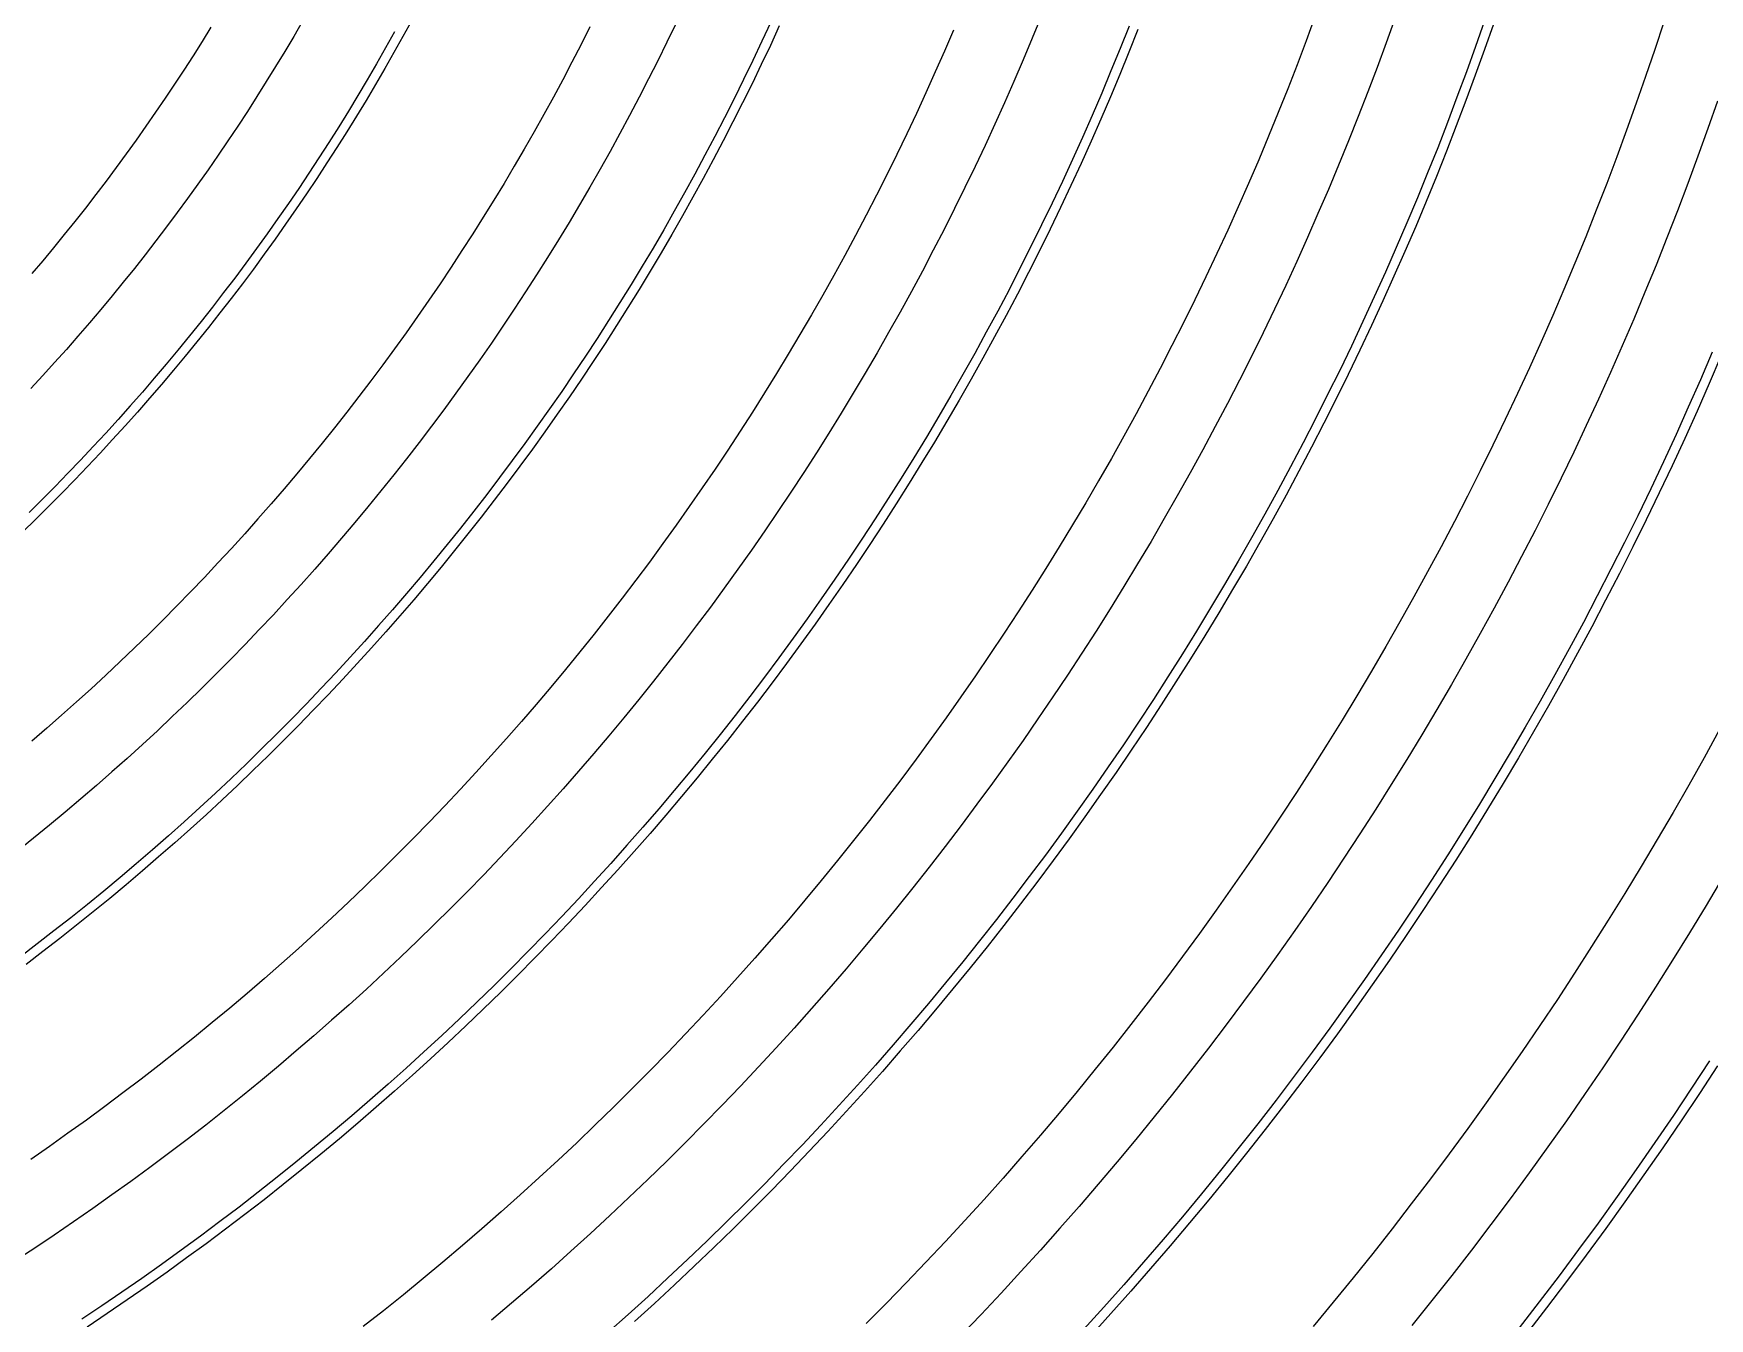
# Model space of a CAD drawing. Header units: metres. Extents: x 10 to 1210, y 10 to 2773.
# Drawn here: x 616.1 to 792.9, y 1138.6 to 1274.2 of the extents above; entities that cross this region are included whole.
import ezdxf

# ---------------------------------------------------------------- set-up
doc = ezdxf.new("R2010")
doc.units = ezdxf.units.M
for name, color, linetype in [('ACIKLIK', 5, 'Continuous'), ('CAM_SABLON', 4, 'Continuous'), ('DIS_KENAR_V91_Z3', 1, 'Continuous'), ('LAMBA_T4_Z4', 3, 'Continuous')]:
    doc.layers.add(name, color=color, linetype=linetype)

msp = doc.modelspace()

# ---------------------------------------------------------------- linework, layer by layer
at = {"layer": 'ACIKLIK'}
for points in [[(722.39, 1275.99), (721.46, 1273.7), (720.5, 1271.42), (719.53, 1269.15), (718.53, 1266.89), (717.52, 1264.64), (716.48, 1262.4), (715.43, 1260.17), (714.36, 1257.94), (713.27, 1255.73), (712.15, 1253.52), (711.02, 1251.33), (709.87, 1249.14), (708.71, 1246.96), (707.52, 1244.8), (706.31, 1242.64), (705.08, 1240.5), (703.84, 1238.37), (702.58, 1236.24), (701.3, 1234.13), (700, 1232.03), (698.68, 1229.94), (697.34, 1227.87), (695.99, 1225.8), (694.62, 1223.75), (693.23, 1221.71), (691.82, 1219.68), (690.39, 1217.66), (688.95, 1215.66), (687.49, 1213.67), (686.01, 1211.69), (684.52, 1209.72), (683.01, 1207.77), (681.48, 1205.83), (679.93, 1203.9), (678.37, 1201.99), (676.79, 1200.09), (675.19, 1198.21), (673.58, 1196.34), (671.95, 1194.48), (670.31, 1192.64), (668.65, 1190.81), (666.97, 1188.99), (665.28, 1187.2), (663.57, 1185.41), (661.85, 1183.64), (660.11, 1181.89), (658.36, 1180.15), (656.59, 1178.43), (654.8, 1176.72), (653.01, 1175.03), (651.19, 1173.35), (649.36, 1171.69), (647.52, 1170.05), (645.66, 1168.42), (643.79, 1166.81), (641.91, 1165.21), (640.01, 1163.63), (638.1, 1162.07), (636.17, 1160.52), (634.23, 1158.99), (632.28, 1157.48), (630.31, 1155.99), (628.33, 1154.51), (626.34, 1153.05), (624.34, 1151.61), (622.32, 1150.18), (620.29, 1148.77), (618.25, 1147.38), (616.2, 1146.01), (614.13, 1144.66)], [(644.46, 1275.5), (643.53, 1273.89), (642.58, 1272.3), (641.61, 1270.71), (640.63, 1269.13), (639.64, 1267.56), (638.64, 1265.99), (637.62, 1264.44), (636.58, 1262.89), (635.54, 1261.36), (634.48, 1259.83), (633.41, 1258.31), (632.32, 1256.8), (631.22, 1255.3), (630.11, 1253.81), (628.98, 1252.33), (627.85, 1250.86), (626.7, 1249.4), (625.53, 1247.95), (624.36, 1246.52), (623.17, 1245.09), (621.97, 1243.67), (620.75, 1242.26), (619.53, 1240.86), (618.29, 1239.48), (617.04, 1238.1), (615.78, 1236.73)], [(759.76, 1275.85), (758.82, 1273.24), (757.86, 1270.63), (756.88, 1268.04), (755.87, 1265.45), (754.84, 1262.88), (753.79, 1260.31), (752.72, 1257.75), (751.62, 1255.2), (750.51, 1252.66), (749.37, 1250.13), (748.21, 1247.61), (747.02, 1245.1), (745.82, 1242.6), (744.59, 1240.11), (743.34, 1237.63), (742.07, 1235.16), (740.78, 1232.71), (739.46, 1230.26), (738.13, 1227.83), (736.77, 1225.41), (735.4, 1223), (734, 1220.6), (732.58, 1218.22), (731.14, 1215.85), (729.68, 1213.49), (728.2, 1211.14), (726.7, 1208.8), (725.18, 1206.48), (723.63, 1204.18), (722.07, 1201.88), (720.49, 1199.6), (718.89, 1197.34), (717.27, 1195.08), (715.63, 1192.85), (713.97, 1190.62), (712.29, 1188.41), (710.59, 1186.22), (708.87, 1184.04), (707.13, 1181.88), (705.38, 1179.73), (703.6, 1177.59), (701.81, 1175.48), (700, 1173.37), (698.17, 1171.29), (696.32, 1169.22), (694.45, 1167.16), (692.57, 1165.12), (690.67, 1163.1), (688.75, 1161.1), (686.81, 1159.11), (684.86, 1157.14), (682.89, 1155.19), (680.9, 1153.25), (678.9, 1151.33), (676.88, 1149.43), (674.84, 1147.55), (672.78, 1145.68), (670.71, 1143.83), (668.63, 1142), (666.52, 1140.19), (664.41, 1138.4)], [(683.84, 1275.23), (682.9, 1273.28), (681.94, 1271.34), (680.97, 1269.41), (679.98, 1267.49), (678.97, 1265.57), (677.95, 1263.66), (676.91, 1261.77), (675.85, 1259.88), (674.77, 1258), (673.68, 1256.13), (672.58, 1254.27), (671.45, 1252.42), (670.32, 1250.58), (669.16, 1248.75), (667.99, 1246.93), (666.8, 1245.12), (665.6, 1243.32), (664.38, 1241.53), (663.15, 1239.75), (661.9, 1237.99), (660.64, 1236.23), (659.36, 1234.48), (658.06, 1232.75), (656.75, 1231.03), (655.43, 1229.32), (654.09, 1227.62), (652.73, 1225.93), (651.36, 1224.25), (649.98, 1222.59), (648.58, 1220.94), (647.17, 1219.3), (645.74, 1217.67), (644.3, 1216.06), (642.84, 1214.45), (641.38, 1212.86), (639.89, 1211.29), (638.4, 1209.72), (636.89, 1208.17), (635.36, 1206.64), (633.83, 1205.11), (632.28, 1203.6), (630.71, 1202.11), (629.14, 1200.62), (627.55, 1199.16), (625.94, 1197.7), (624.33, 1196.26), (622.7, 1194.83), (621.06, 1193.42), (619.41, 1192.02), (617.75, 1190.64), (616.07, 1189.27), (614.38, 1187.91)], [(793.77, 1267.07), (792.75, 1264.17), (791.71, 1261.27), (790.65, 1258.38), (789.55, 1255.5), (788.44, 1252.63), (787.3, 1249.76), (786.13, 1246.91), (784.94, 1244.07), (783.72, 1241.24), (782.48, 1238.42), (781.22, 1235.61), (779.93, 1232.82), (778.61, 1230.03), (777.27, 1227.26), (775.91, 1224.49), (774.53, 1221.74), (773.11, 1219), (771.68, 1216.28), (770.22, 1213.56), (768.74, 1210.86), (767.24, 1208.17), (765.71, 1205.5), (764.15, 1202.84), (762.58, 1200.19), (760.98, 1197.56), (759.36, 1194.94), (757.72, 1192.33), (756.05, 1189.74), (754.36, 1187.17), (752.65, 1184.61), (750.92, 1182.06), (749.16, 1179.53), (747.38, 1177.01), (745.58, 1174.51), (743.76, 1172.03), (741.92, 1169.56), (740.05, 1167.11), (738.17, 1164.67), (736.26, 1162.25), (734.33, 1159.85), (732.38, 1157.46), (730.41, 1155.1), (728.42, 1152.75), (726.41, 1150.41), (724.38, 1148.1), (722.33, 1145.8), (720.26, 1143.52), (718.17, 1141.25), (716.06, 1139.01), (713.93, 1136.79)], [(794.31, 1185.08), (792.58, 1182.17), (790.82, 1179.27), (789.04, 1176.39), (787.24, 1173.53), (785.4, 1170.68), (783.55, 1167.85), (781.67, 1165.03), (779.76, 1162.23), (777.83, 1159.45), (775.88, 1156.69), (773.9, 1153.94), (771.9, 1151.21), (769.87, 1148.5), (767.82, 1145.8), (765.75, 1143.12), (763.65, 1140.46), (761.53, 1137.82)]]:
    msp.add_lwpolyline(points, dxfattribs=at)
at = {"layer": 'CAM_SABLON'}
for points in [[(693.86, 1275.42), (692.92, 1273.39), (691.96, 1271.36), (690.99, 1269.34), (690, 1267.33), (688.99, 1265.32), (687.96, 1263.33), (686.92, 1261.35), (685.86, 1259.37), (684.78, 1257.4), (683.68, 1255.45), (682.57, 1253.5), (681.44, 1251.56), (680.29, 1249.64), (679.13, 1247.72), (677.95, 1245.81), (676.75, 1243.91), (675.54, 1242.03), (674.31, 1240.15), (673.06, 1238.29), (671.8, 1236.43), (670.52, 1234.59), (669.23, 1232.76), (667.92, 1230.94), (666.59, 1229.13), (665.25, 1227.33), (663.89, 1225.55), (662.52, 1223.78), (661.13, 1222.01), (659.73, 1220.26), (658.31, 1218.53), (656.87, 1216.8), (655.42, 1215.09), (653.96, 1213.39), (652.48, 1211.71), (650.99, 1210.03), (649.48, 1208.37), (647.96, 1206.73), (646.42, 1205.09), (644.87, 1203.47), (643.31, 1201.87), (641.73, 1200.27), (640.13, 1198.69), (638.53, 1197.13), (636.91, 1195.58), (635.27, 1194.04), (633.63, 1192.52), (631.97, 1191.01), (630.29, 1189.52), (628.61, 1188.04), (626.91, 1186.58), (625.2, 1185.13), (623.47, 1183.69), (621.74, 1182.27), (619.99, 1180.87), (618.22, 1179.48), (616.45, 1178.11), (614.67, 1176.75)], [(769.18, 1275.54), (768.24, 1272.85), (767.28, 1270.16), (766.29, 1267.48), (765.28, 1264.81), (764.25, 1262.15), (763.19, 1259.5), (762.11, 1256.86), (761, 1254.23), (759.88, 1251.61), (758.73, 1249), (757.56, 1246.4), (756.36, 1243.8), (755.15, 1241.22), (753.91, 1238.65), (752.64, 1236.09), (751.36, 1233.55), (750.05, 1231.01), (748.72, 1228.48), (747.37, 1225.97), (746, 1223.47), (744.61, 1220.98), (743.19, 1218.5), (741.75, 1216.04), (740.29, 1213.58), (738.81, 1211.14), (737.31, 1208.72), (735.79, 1206.3), (734.25, 1203.9), (732.68, 1201.52), (731.1, 1199.14), (729.49, 1196.79), (727.86, 1194.44), (726.22, 1192.11), (724.55, 1189.79), (722.86, 1187.49), (721.15, 1185.21), (719.43, 1182.94), (717.68, 1180.68), (715.91, 1178.44), (714.13, 1176.21), (712.32, 1174), (710.5, 1171.81), (708.65, 1169.63), (706.79, 1167.47), (704.91, 1165.32), (703.01, 1163.19), (701.09, 1161.08), (699.15, 1158.99), (697.2, 1156.91), (695.22, 1154.85), (693.23, 1152.8), (691.22, 1150.78), (689.2, 1148.77), (687.15, 1146.78), (685.09, 1144.8), (683.01, 1142.85), (680.92, 1140.91), (678.81, 1138.99), (676.68, 1137.09)], [(654.17, 1274.37), (653.22, 1272.68), (652.26, 1271), (651.28, 1269.33), (650.29, 1267.66), (649.29, 1266.01), (648.27, 1264.36), (647.23, 1262.72), (646.18, 1261.09), (645.12, 1259.47), (644.05, 1257.86), (642.96, 1256.26), (641.85, 1254.67), (640.73, 1253.08), (639.6, 1251.51), (638.46, 1249.95), (637.3, 1248.4), (636.12, 1246.86), (634.94, 1245.32), (633.74, 1243.8), (632.53, 1242.29), (631.3, 1240.79), (630.06, 1239.3), (628.81, 1237.82), (627.55, 1236.36), (626.27, 1234.9), (624.98, 1233.45), (623.68, 1232.02), (622.36, 1230.6), (621.03, 1229.19), (619.69, 1227.79), (618.34, 1226.4), (616.98, 1225.02), (615.6, 1223.66)], [(731.68, 1274.98), (730.74, 1272.61), (729.77, 1270.26), (728.79, 1267.91), (727.78, 1265.57), (726.76, 1263.23), (725.71, 1260.91), (724.64, 1258.6), (723.55, 1256.29), (722.45, 1254), (721.32, 1251.71), (720.17, 1249.43), (719.01, 1247.17), (717.82, 1244.91), (716.61, 1242.67), (715.39, 1240.44), (714.14, 1238.21), (712.88, 1236), (711.6, 1233.8), (710.29, 1231.61), (708.97, 1229.43), (707.63, 1227.26), (706.27, 1225.11), (704.89, 1222.97), (703.49, 1220.83), (702.08, 1218.72), (700.64, 1216.61), (699.19, 1214.52), (697.72, 1212.43), (696.23, 1210.37), (694.73, 1208.31), (693.2, 1206.27), (691.66, 1204.24), (690.1, 1202.23), (688.52, 1200.23), (686.93, 1198.24), (685.31, 1196.27), (683.68, 1194.31), (682.04, 1192.36), (680.38, 1190.43), (678.69, 1188.52), (677, 1186.61), (675.28, 1184.73), (673.56, 1182.86), (671.81, 1181), (670.05, 1179.16), (668.27, 1177.33), (666.48, 1175.52), (664.67, 1173.73), (662.84, 1171.95), (661, 1170.19), (659.14, 1168.44), (657.27, 1166.72), (655.39, 1165), (653.48, 1163.31), (651.57, 1161.62), (649.64, 1159.96), (647.69, 1158.32), (645.73, 1156.69), (643.76, 1155.07), (641.77, 1153.48), (639.77, 1151.9), (637.76, 1150.34), (635.73, 1148.8), (633.69, 1147.27), (631.63, 1145.77), (629.57, 1144.28), (627.48, 1142.81), (625.39, 1141.36), (623.28, 1139.92), (621.17, 1138.51)], [(793.22, 1240.56), (791.98, 1237.65), (790.7, 1234.76), (789.41, 1231.88), (788.08, 1229.01), (786.74, 1226.16), (785.36, 1223.31), (783.97, 1220.48), (782.54, 1217.66), (781.1, 1214.85), (779.63, 1212.05), (778.13, 1209.27), (776.61, 1206.5), (775.07, 1203.74), (773.5, 1201), (771.91, 1198.27), (770.29, 1195.56), (768.66, 1192.86), (766.99, 1190.17), (765.31, 1187.5), (763.6, 1184.84), (761.87, 1182.2), (760.11, 1179.57), (758.33, 1176.96), (756.53, 1174.37), (754.71, 1171.79), (752.86, 1169.22), (751, 1166.67), (749.11, 1164.14), (747.19, 1161.63), (745.26, 1159.13), (743.3, 1156.65), (741.33, 1154.19), (739.33, 1151.74), (737.31, 1149.31), (735.27, 1146.9), (733.2, 1144.51), (731.12, 1142.13), (729.02, 1139.77), (726.89, 1137.44)], [(792.95, 1165.78), (791.05, 1162.88), (789.13, 1160), (787.18, 1157.14), (785.2, 1154.29), (783.2, 1151.46), (781.18, 1148.65), (779.13, 1145.86), (777.06, 1143.08), (774.96, 1140.32), (772.84, 1137.58)]]:
    msp.add_lwpolyline(points, dxfattribs=at)
at = {"layer": 'DIS_KENAR_V91_Z3'}
for points in [[(751.3, 1275.97), (750.37, 1273.44), (749.41, 1270.91), (748.43, 1268.38), (747.43, 1265.87), (746.4, 1263.37), (745.36, 1260.87), (744.29, 1258.39), (743.2, 1255.91), (742.09, 1253.45), (740.96, 1250.99), (739.8, 1248.54), (738.63, 1246.1), (737.43, 1243.68), (736.21, 1241.26), (734.97, 1238.86), (733.71, 1236.46), (732.43, 1234.08), (731.13, 1231.71), (729.81, 1229.35), (728.47, 1227), (727.11, 1224.66), (725.72, 1222.34), (724.32, 1220.03), (722.89, 1217.73), (721.45, 1215.44), (719.99, 1213.16), (718.5, 1210.9), (717, 1208.65), (715.48, 1206.41), (713.94, 1204.19), (712.38, 1201.98), (710.8, 1199.79), (709.2, 1197.6), (707.58, 1195.44), (705.94, 1193.28), (704.28, 1191.14), (702.61, 1189.02), (700.92, 1186.91), (699.2, 1184.82), (697.47, 1182.74), (695.73, 1180.67), (693.96, 1178.62), (692.18, 1176.59), (690.37, 1174.57), (688.56, 1172.57), (686.72, 1170.58), (684.87, 1168.61), (683, 1166.66), (681.11, 1164.72), (679.2, 1162.8), (677.28, 1160.89), (675.34, 1159), (673.39, 1157.13), (671.42, 1155.28), (669.43, 1153.44), (667.43, 1151.63), (665.41, 1149.82), (663.38, 1148.04), (661.33, 1146.27), (659.26, 1144.53), (657.18, 1142.8), (655.09, 1141.08), (652.98, 1139.39), (650.86, 1137.72)], [(788.11, 1275.39), (787.17, 1272.53), (786.2, 1269.68), (785.21, 1266.84), (784.19, 1264), (783.15, 1261.18), (782.09, 1258.36), (780.99, 1255.56), (779.88, 1252.76), (778.74, 1249.97), (777.57, 1247.2), (776.39, 1244.43), (775.17, 1241.68), (773.94, 1238.93), (772.68, 1236.2), (771.39, 1233.47), (770.08, 1230.76), (768.75, 1228.06), (767.4, 1225.37), (766.02, 1222.7), (764.62, 1220.03), (763.19, 1217.38), (761.74, 1214.74), (760.27, 1212.11), (758.78, 1209.5), (757.26, 1206.9), (755.72, 1204.31), (754.16, 1201.74), (752.58, 1199.18), (750.97, 1196.63), (749.34, 1194.1), (747.69, 1191.58), (746.02, 1189.08), (744.32, 1186.59), (742.61, 1184.12), (740.87, 1181.66), (739.11, 1179.21), (737.33, 1176.79), (735.53, 1174.37), (733.71, 1171.98), (731.86, 1169.6), (730, 1167.23), (728.12, 1164.88), (726.21, 1162.55), (724.29, 1160.24), (722.34, 1157.94), (720.37, 1155.66), (718.39, 1153.4), (716.38, 1151.15), (714.36, 1148.92), (712.32, 1146.71), (710.25, 1144.52), (708.17, 1142.34), (706.07, 1140.19), (703.95, 1138.05)], [(713.14, 1274.55), (712.19, 1272.34), (711.23, 1270.15), (710.24, 1267.96), (709.23, 1265.78), (708.21, 1263.61), (707.17, 1261.45), (706.11, 1259.3), (705.03, 1257.15), (703.93, 1255.02), (702.81, 1252.9), (701.67, 1250.78), (700.52, 1248.68), (699.35, 1246.58), (698.16, 1244.5), (696.95, 1242.43), (695.72, 1240.36), (694.48, 1238.31), (693.21, 1236.27), (691.93, 1234.24), (690.63, 1232.22), (689.32, 1230.22), (687.99, 1228.22), (686.63, 1226.24), (685.27, 1224.27), (683.88, 1222.31), (682.48, 1220.36), (681.06, 1218.42), (679.62, 1216.5), (678.17, 1214.59), (676.7, 1212.69), (675.22, 1210.81), (673.72, 1208.94), (672.2, 1207.08), (670.66, 1205.23), (669.11, 1203.4), (667.55, 1201.58), (665.96, 1199.78), (664.36, 1197.99), (662.75, 1196.21), (661.12, 1194.45), (659.48, 1192.7), (657.82, 1190.97), (656.14, 1189.25), (654.45, 1187.55), (652.75, 1185.86), (651.03, 1184.18), (649.3, 1182.52), (647.55, 1180.88), (645.79, 1179.25), (644.01, 1177.64), (642.22, 1176.04), (640.42, 1174.45), (638.6, 1172.89), (636.77, 1171.34), (634.92, 1169.8), (633.06, 1168.28), (631.19, 1166.78), (629.31, 1165.3), (627.41, 1163.83), (625.5, 1162.38), (623.58, 1160.94), (621.64, 1159.52), (619.69, 1158.12), (617.73, 1156.73), (615.76, 1155.37)], [(674.78, 1274.91), (673.84, 1273.04), (672.88, 1271.18), (671.91, 1269.33), (670.92, 1267.48), (669.91, 1265.65), (668.89, 1263.82), (667.85, 1262), (666.79, 1260.19), (665.72, 1258.39), (664.63, 1256.6), (663.53, 1254.82), (662.41, 1253.05), (661.28, 1251.29), (660.13, 1249.54), (658.97, 1247.79), (657.79, 1246.06), (656.6, 1244.34), (655.39, 1242.63), (654.16, 1240.93), (652.93, 1239.24), (651.67, 1237.56), (650.4, 1235.9), (649.12, 1234.24), (647.83, 1232.6), (646.52, 1230.96), (645.19, 1229.34), (643.85, 1227.73), (642.5, 1226.13), (641.13, 1224.55), (639.75, 1222.97), (638.35, 1221.41), (636.95, 1219.86), (635.52, 1218.32), (634.09, 1216.79), (632.64, 1215.28), (631.18, 1213.78), (629.71, 1212.29), (628.22, 1210.82), (626.72, 1209.36), (625.21, 1207.91), (623.68, 1206.48), (622.14, 1205.05), (620.59, 1203.65), (619.03, 1202.25), (617.45, 1200.87), (615.87, 1199.5)], [(634.79, 1274.89), (633.85, 1273.37), (632.9, 1271.85), (631.93, 1270.35), (630.95, 1268.85), (629.95, 1267.37), (628.95, 1265.89), (627.93, 1264.42), (626.89, 1262.96), (625.85, 1261.5), (624.79, 1260.06), (623.72, 1258.63), (622.64, 1257.2), (621.54, 1255.79), (620.43, 1254.38), (619.31, 1252.99), (618.18, 1251.6), (617.04, 1250.23), (615.88, 1248.86)], [(793.95, 1200.68), (792.36, 1197.77), (790.74, 1194.88), (789.09, 1192), (787.42, 1189.14), (785.72, 1186.29), (784, 1183.45), (782.26, 1180.63), (780.49, 1177.83), (778.69, 1175.04), (776.88, 1172.26), (775.03, 1169.51), (773.17, 1166.77), (771.28, 1164.04), (769.36, 1161.33), (767.43, 1158.64), (765.47, 1155.97), (763.48, 1153.31), (761.47, 1150.67), (759.44, 1148.05), (757.39, 1145.44), (755.32, 1142.86), (753.22, 1140.29), (751.1, 1137.74)]]:
    msp.add_lwpolyline(points, dxfattribs=at)
at = {"layer": 'LAMBA_T4_Z4'}
for points in [[(655.98, 1275.59), (655.04, 1273.89), (654.09, 1272.19), (653.12, 1270.5), (652.14, 1268.82), (651.15, 1267.15), (650.14, 1265.48), (649.11, 1263.83), (648.08, 1262.18), (647.02, 1260.55), (645.96, 1258.92), (644.88, 1257.3), (643.78, 1255.69), (642.67, 1254.09), (641.55, 1252.5), (640.41, 1250.92), (639.26, 1249.35), (638.1, 1247.8), (636.92, 1246.25), (635.73, 1244.71), (634.52, 1243.18), (633.3, 1241.66), (632.07, 1240.15), (630.83, 1238.66), (629.57, 1237.17), (628.3, 1235.7), (627.02, 1234.24), (625.72, 1232.78), (624.41, 1231.34), (623.09, 1229.91), (621.76, 1228.5), (620.41, 1227.09), (619.05, 1225.7), (617.68, 1224.32), (616.3, 1222.95), (614.91, 1221.59)], [(694.77, 1275.01), (693.83, 1272.96), (692.87, 1270.93), (691.89, 1268.9), (690.89, 1266.88), (689.88, 1264.87), (688.85, 1262.87), (687.8, 1260.88), (686.73, 1258.89), (685.65, 1256.92), (684.55, 1254.95), (683.43, 1253), (682.3, 1251.06), (681.15, 1249.12), (679.98, 1247.2), (678.8, 1245.28), (677.59, 1243.38), (676.38, 1241.48), (675.14, 1239.6), (673.89, 1237.73), (672.62, 1235.87), (671.34, 1234.02), (670.04, 1232.18), (668.73, 1230.35), (667.39, 1228.54), (666.05, 1226.73), (664.69, 1224.94), (663.31, 1223.16), (661.91, 1221.39), (660.5, 1219.64), (659.08, 1217.89), (657.64, 1216.16), (656.18, 1214.44), (654.71, 1212.74), (653.23, 1211.04), (651.73, 1209.36), (650.22, 1207.7), (648.69, 1206.04), (647.15, 1204.4), (645.59, 1202.78), (644.02, 1201.17), (642.43, 1199.57), (640.83, 1197.98), (639.22, 1196.41), (637.6, 1194.85), (635.96, 1193.31), (634.3, 1191.78), (632.64, 1190.27), (630.96, 1188.77), (629.26, 1187.29), (627.56, 1185.82), (625.84, 1184.36), (624.11, 1182.92), (622.36, 1181.5), (620.61, 1180.09), (618.84, 1178.69), (617.06, 1177.31), (615.27, 1175.95)], [(732.61, 1274.62), (731.66, 1272.24), (730.7, 1269.87), (729.71, 1267.52), (728.7, 1265.17), (727.67, 1262.83), (726.62, 1260.49), (725.55, 1258.17), (724.46, 1255.86), (723.35, 1253.56), (722.22, 1251.26), (721.06, 1248.98), (719.89, 1246.71), (718.7, 1244.44), (717.49, 1242.19), (716.26, 1239.95), (715.01, 1237.72), (713.75, 1235.5), (712.46, 1233.29), (711.15, 1231.09), (709.82, 1228.91), (708.48, 1226.73), (707.11, 1224.57), (705.73, 1222.42), (704.33, 1220.28), (702.91, 1218.16), (701.47, 1216.04), (700.01, 1213.94), (698.54, 1211.85), (697.04, 1209.78), (695.53, 1207.72), (694, 1205.67), (692.45, 1203.63), (690.89, 1201.61), (689.3, 1199.6), (687.7, 1197.61), (686.09, 1195.63), (684.45, 1193.66), (682.8, 1191.71), (681.13, 1189.77), (679.44, 1187.85), (677.74, 1185.94), (676.02, 1184.05), (674.29, 1182.17), (672.53, 1180.31), (670.77, 1178.47), (668.98, 1176.63), (667.18, 1174.82), (665.37, 1173.02), (663.53, 1171.23), (661.69, 1169.47), (659.83, 1167.71), (657.95, 1165.98), (656.06, 1164.26), (654.15, 1162.56), (652.23, 1160.87), (650.29, 1159.2), (648.34, 1157.55), (646.37, 1155.91), (644.39, 1154.3), (642.4, 1152.7), (640.39, 1151.11), (638.37, 1149.55), (636.33, 1148), (634.28, 1146.47), (632.22, 1144.96), (630.15, 1143.46), (628.06, 1141.99), (625.96, 1140.53), (623.84, 1139.09), (621.72, 1137.67)], [(770.13, 1275.21), (769.19, 1272.51), (768.22, 1269.82), (767.23, 1267.13), (766.21, 1264.46), (765.18, 1261.79), (764.12, 1259.13), (763.03, 1256.48), (761.93, 1253.84), (760.8, 1251.21), (759.64, 1248.59), (758.47, 1245.98), (757.27, 1243.38), (756.05, 1240.79), (754.8, 1238.21), (753.54, 1235.65), (752.25, 1233.09), (750.94, 1230.55), (749.61, 1228.01), (748.25, 1225.49), (746.88, 1222.98), (745.48, 1220.49), (744.06, 1218), (742.61, 1215.53), (741.15, 1213.07), (739.67, 1210.62), (738.16, 1208.19), (736.63, 1205.77), (735.08, 1203.36), (733.51, 1200.96), (731.92, 1198.58), (730.31, 1196.22), (728.68, 1193.87), (727.03, 1191.53), (725.36, 1189.21), (723.66, 1186.9), (721.95, 1184.6), (720.22, 1182.33), (718.47, 1180.06), (716.7, 1177.82), (714.9, 1175.58), (713.09, 1173.37), (711.26, 1171.17), (709.41, 1168.98), (707.54, 1166.81), (705.66, 1164.66), (703.75, 1162.53), (701.83, 1160.41), (699.88, 1158.3), (697.92, 1156.22), (695.94, 1154.15), (693.95, 1152.1), (691.93, 1150.07), (689.9, 1148.05), (687.85, 1146.06), (685.78, 1144.08), (683.7, 1142.12), (681.59, 1140.17), (679.47, 1138.25)], [(794.14, 1240.16), (792.89, 1237.25), (791.62, 1234.35), (790.32, 1231.47), (788.99, 1228.59), (787.64, 1225.72), (786.26, 1222.87), (784.86, 1220.03), (783.44, 1217.2), (781.98, 1214.39), (780.51, 1211.58), (779.01, 1208.79), (777.49, 1206.01), (775.94, 1203.25), (774.37, 1200.5), (772.77, 1197.76), (771.15, 1195.04), (769.51, 1192.33), (767.84, 1189.64), (766.15, 1186.96), (764.44, 1184.3), (762.7, 1181.65), (760.94, 1179.01), (759.16, 1176.39), (757.35, 1173.79), (755.52, 1171.2), (753.67, 1168.63), (751.8, 1166.08), (749.9, 1163.54), (747.99, 1161.02), (746.05, 1158.51), (744.09, 1156.03), (742.1, 1153.56), (740.1, 1151.1), (738.07, 1148.67), (736.03, 1146.25), (733.96, 1143.85), (731.87, 1141.47), (729.76, 1139.11), (727.63, 1136.76)], [(793.79, 1165.23), (791.89, 1162.33), (789.96, 1159.44), (788, 1156.57), (786.02, 1153.72), (784.02, 1150.88), (781.99, 1148.06), (779.93, 1145.26), (777.86, 1142.48), (775.75, 1139.71), (773.63, 1136.97)]]:
    msp.add_lwpolyline(points, dxfattribs=at)

doc.saveas('drawing.dxf')
